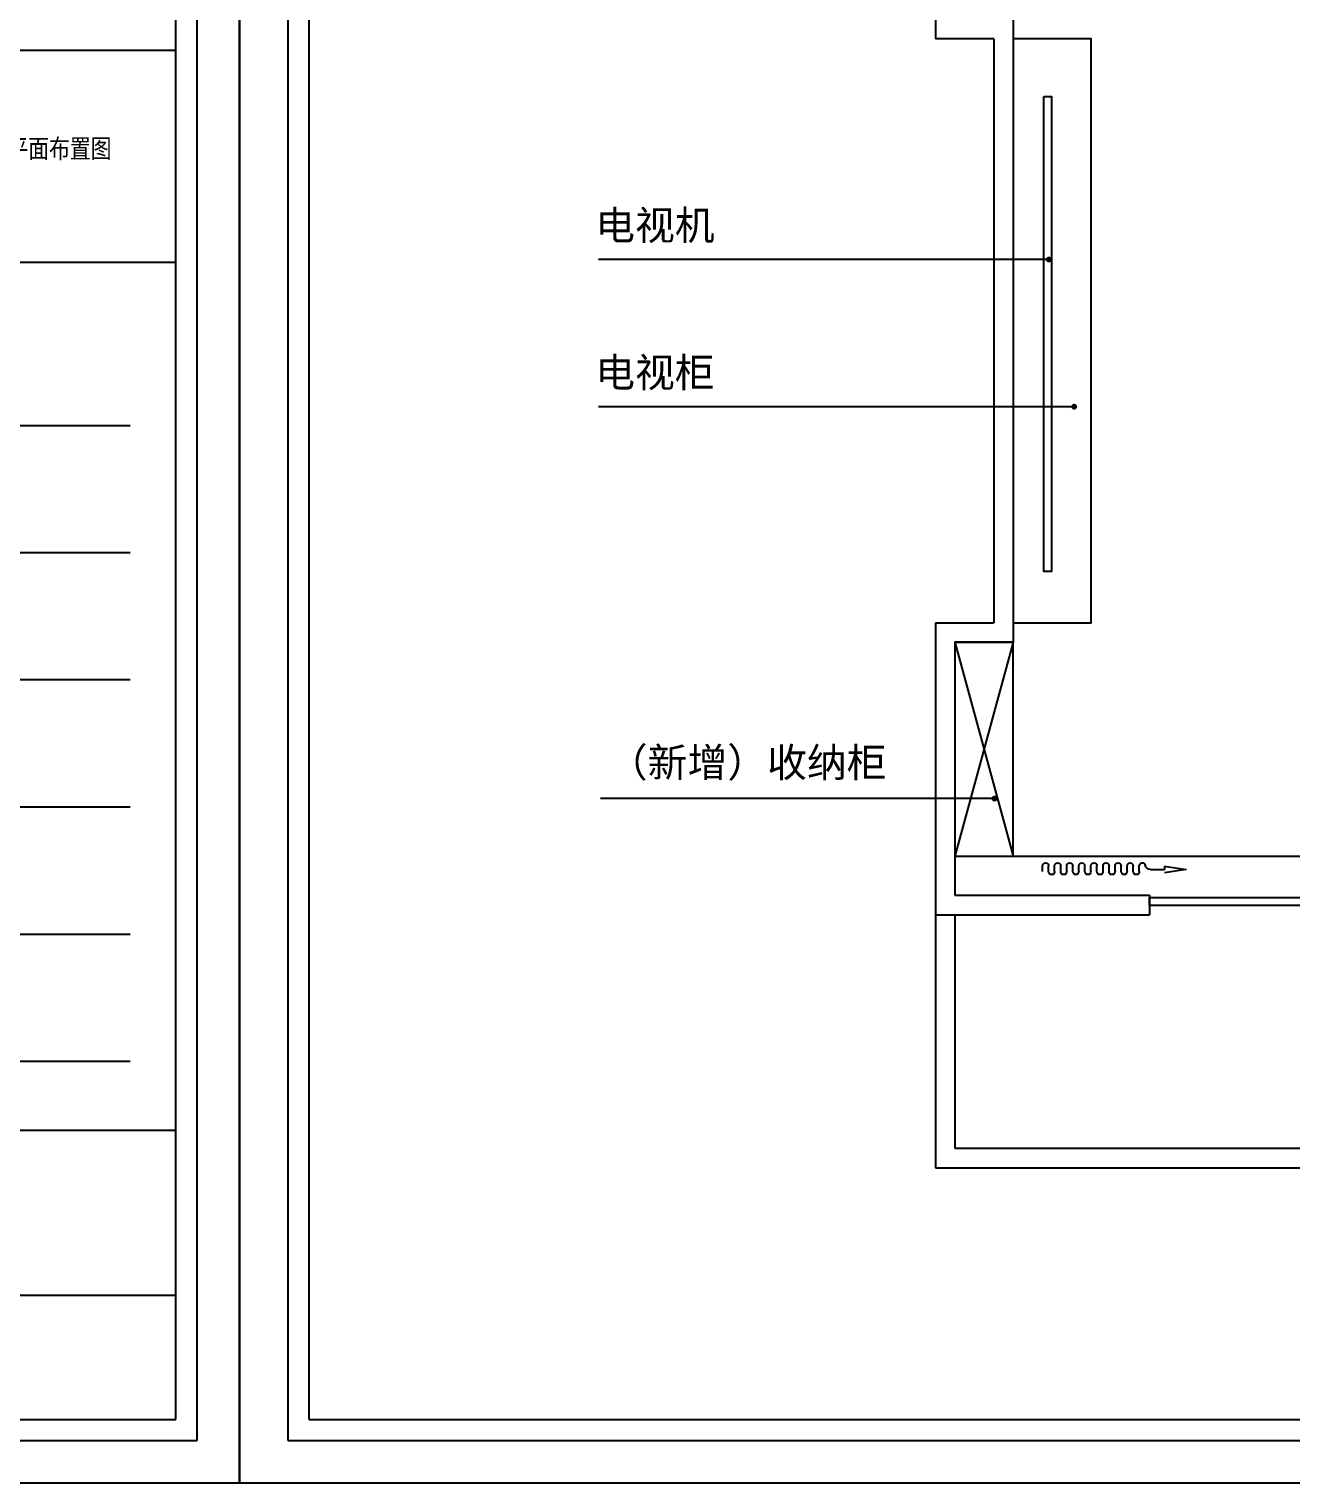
# Model space of a CAD drawing. Extents: x 96704 to 336282, y 34580 to 122302.
# Drawn here: x 269063 to 275547, y 82089 to 89558 of the extents above; entities that cross this region are included whole.
import ezdxf

# ---------------------------------------------------------------- set-up
doc = ezdxf.new("R2010")
doc.units = 0
doc.header["$LTSCALE"] = 1000
doc.header["$MEASUREMENT"] = 0
for name, color, linetype in [('A-WINDOW-门窗', 153, 'Continuous'), ('PM-家具', 146, 'Continuous'), ('PUB_DIM', 3, 'Continuous'), ('WINDOW', 4, 'Continuous'), ('活动家具', 7, 'Continuous')]:
    doc.layers.add(name, color=color, linetype=linetype)
doc.styles.add('_TCH_DIM', font='SIMPLEX', dxfattribs={"bigfont": 'GBCBIG'})
doc.styles.get("Standard").update_dxf_attribs({"font": 'gbenor.shx', "bigfont": 'gbcbig.shx'})
doc.styles.add('WJ', font='', dxfattribs={"width": 0.8, "height": 135})
doc.styles.get('WJ').set_extended_font_data('FangSong_GB2312')
doc.dimstyles.new('ISO-25', dxfattribs={"dimtxt": 2.5, "dimasz": 2.5, "dimexe": 1.25, "dimexo": 0.625, "dimtad": 1, "dimtxsty": 'Standard', "dimcen": 2.5, "dimadec": 0, "dimazin": 0, "dimtfac": 1, "dimtmove": 0, "dimatfit": 3, "dimfxl": 1, "dimarcsym": 0})

# ---------------------------------------------------------------- blocks, each defined once
blk = doc.blocks.new('图框2')
at = {"color": 251}
for p, q in [((372, 17757), (372, 493)), ((25027, 493), (25027, 17757)), ((372, 493), (25027, 493))]:
    blk.add_line(p, q, dxfattribs=at)
for p, q in [((546, 667), (546, 17583)), ((24853, 667), (24853, 17583)), ((21376, 11898), (24853, 11898)), ((21376, 10159), (24853, 10159)), ((21714, 8821), (24478, 8821)), ((21714, 7778), (24478, 7778)), ((21714, 6735), (24478, 6735)), ((21714, 5691), (24478, 5691)), ((21714, 4648), (24478, 4648)), ((21714, 3605), (24478, 3605)), ((21376, 3039), (24853, 3039)), ((21376, 1686), (24853, 1686)), ((546, 667), (24853, 667))]:
    blk.add_line(p, q)
blk.add_lwpolyline([(-25, 145), (25375, 145), (25375, 18105), (-25, 18105)], close=True)
at = {"insert": (21593, 11170), "char_height": 156.48, "width": 3037.95, "attachment_point": 1, "style": 'WJ'}
blk.add_mtext('{\\fSimSun|b0|i0|c134|p2;图纸名称：客厅摆放方案平面布置图}', dxfattribs=at)
blk = doc.blocks.new('wetghfwefw')
at = {"layer": 'A-WINDOW-门窗', "color": 9}
for p, q in [((10407.4, 3947.5), (10407.4, 3977.1)), ((10438.5, 3947.5), (10438.5, 3977.1)), ((10469.5, 3947.5), (10469.5, 3977.1)), ((10500.6, 3947.5), (10500.6, 3977.1)), ((10531.6, 3947.5), (10531.6, 3977.1)), ((10562.7, 3947.5), (10562.7, 3977.1)), ((10593.7, 3947.5), (10593.7, 3977.1)), ((10624.8, 3947.5), (10624.8, 3977.1)), ((10655.8, 3947.5), (10655.8, 3977.1)), ((10686.9, 3947.5), (10686.9, 3977.1)), ((10717.9, 3947.5), (10717.9, 3977.1)), ((10749, 3947.5), (10749, 3977.1)), ((10780, 3947.5), (10780, 3977.1)), ((10811.1, 3947.5), (10811.1, 3977.1)), ((10842.1, 3947.5), (10842.1, 3977.1)), ((10873.2, 3947.5), (10873.2, 3977.1)), ((10904.2, 3947.5), (10904.2, 3977.1)), ((10350.2, 3958.2), (10277.1, 3958.2))]:
    blk.add_line(p, q, dxfattribs=at)
for points in [[(10276.9, 3975.6), (10167.5, 3958.2), (10276.9, 3940.8)], [(10276.9, 3975.6), (10277.1, 3958.2)]]:
    blk.add_lwpolyline(points, dxfattribs=at)
for centre, radius, start, end in [((10350.2, 3985.2), 27, 270, 348.9905), ((10391.9, 3977.1), 15.5, 0, 168.9905), ((10454, 3977.1), 15.5, 0, 180), ((10516.1, 3977.1), 15.5, 0, 180), ((10578.2, 3977.1), 15.5, 0, 180), ((10640.3, 3977.1), 15.5, 0, 180), ((10702.4, 3977.1), 15.5, 0, 180), ((10764.5, 3977.1), 15.5, 0, 180), ((10826.6, 3977.1), 15.5, 0, 180), ((10888.7, 3977.1), 15.5, 0, 180), ((10423, 3947.5), 15.5, 180, 0), ((10485.1, 3947.5), 15.5, 180, 0), ((10547.2, 3947.5), 15.5, 180, 0), ((10609.3, 3947.5), 15.5, 180, 0), ((10671.4, 3947.5), 15.5, 180, 0), ((10733.5, 3947.5), 15.5, 180, 0), ((10795.6, 3947.5), 15.5, 180, 0), ((10857.7, 3947.5), 15.5, 180, 0)]:
    blk.add_arc(centre, radius, start, end, dxfattribs=at)

msp = doc.modelspace()

# ---------------------------------------------------------------- linework, layer by layer
at = {"layer": 'A-WINDOW-门窗', "color": 9}
for p, q in [((273720, 90808), (273720, 89508)), ((274120, 89608), (274120, 86408)), ((274020, 89508), (273720, 89508)), ((274020, 89508), (274020, 86508)), ((273720, 86508), (273720, 85008)), ((273720, 86508), (274020, 86508)), ((273820, 86408), (273820, 85108)), ((273820, 86408), (274120, 86408)), ((273820, 85108), (274820, 85108)), ((274820, 85108), (274820, 85008)), ((273720, 85008), (274820, 85008)), ((273720, 85008), (273720, 83708)), ((273820, 85008), (273820, 83808)), ((273820, 83808), (279520, 83808)), ((273720, 83708), (279620, 83708))]:
    msp.add_line(p, q, dxfattribs=at)
at = {"layer": 'PM-家具'}
for p, q in [((274120, 86408), (273820, 85308)), ((273820, 86408), (274120, 85308))]:
    msp.add_line(p, q, dxfattribs=at)
for points in [[(274120, 86508), (274520, 86508), (274520, 89508), (274120, 89508)], [(274276.7, 89211.7), (274316.7, 89211.7), (274316.7, 86771.7), (274276.7, 86771.7)], [(273820, 85308), (274120, 85308), (274120, 86408), (273820, 86408)]]:
    msp.add_lwpolyline(points, close=True, dxfattribs=at)
at = {"layer": 'WINDOW'}
msp.add_lwpolyline([(274820, 85095.7), (276918.1, 85095.7), (276918.1, 85054.8), (274820, 85054.8)], close=True, dxfattribs=at)
at = {"layer": '活动家具', "color": 251}
msp.add_line((273820, 85308), (279820, 85308), dxfattribs=at)

# ---------------------------------------------------------------- block references
at = {"xscale": 0.6263055771723246, "yscale": 0.6263055771723246, "zscale": 0.6263055771723246}
for p in [(254251.6, 81997.4), (270159.5, 81997.4)]:
    msp.add_blockref('图框2', p, dxfattribs=at)
at = {"xscale": -1}
msp.add_blockref('wetghfwefw', (285174.9, 81281.9), dxfattribs=at)

# ---------------------------------------------------------------- texts
at = {"char_height": 150, "width": 1410, "attachment_point": 1, "style": '_TCH_DIM'}
for s, insert in [('{\\fMicrosoft YaHei|b0|i0|c134|p34;电视机}', (271971.9, 88624.8, 0)), ('{\\fMicrosoft YaHei|b0|i0|c134|p34;电视柜}', (271971.9, 87868.8, 0)), ('{\\fMicrosoft YaHei|b0|i0|c134|p34;（新增）收纳柜}', (272036.9, 85865.2, 0))]:
    msp.add_mtext(s, dxfattribs=dict(at, insert=insert))

# ---------------------------------------------------------------- leaders
at = {"layer": 'PUB_DIM'}
for points in [[(274303, 88373.9, 0), (271989.2, 88373.9, 0)], [(274433, 87617.9, 0), (271989.2, 87617.9, 0)], [(274023.5, 85604.3, 0), (271999.2, 85604.3, 0)]]:
    msp.add_leader(points, dimstyle='ISO-25', override={"dimscale": 0, "dimasz": 120, "dimtad": 0, "dimldrblk": 'DotSmall', "dimfxl": 100, "dimfxlon": 1, "dimarcsym": 1}, dxfattribs=at)

doc.saveas('drawing.dxf')
